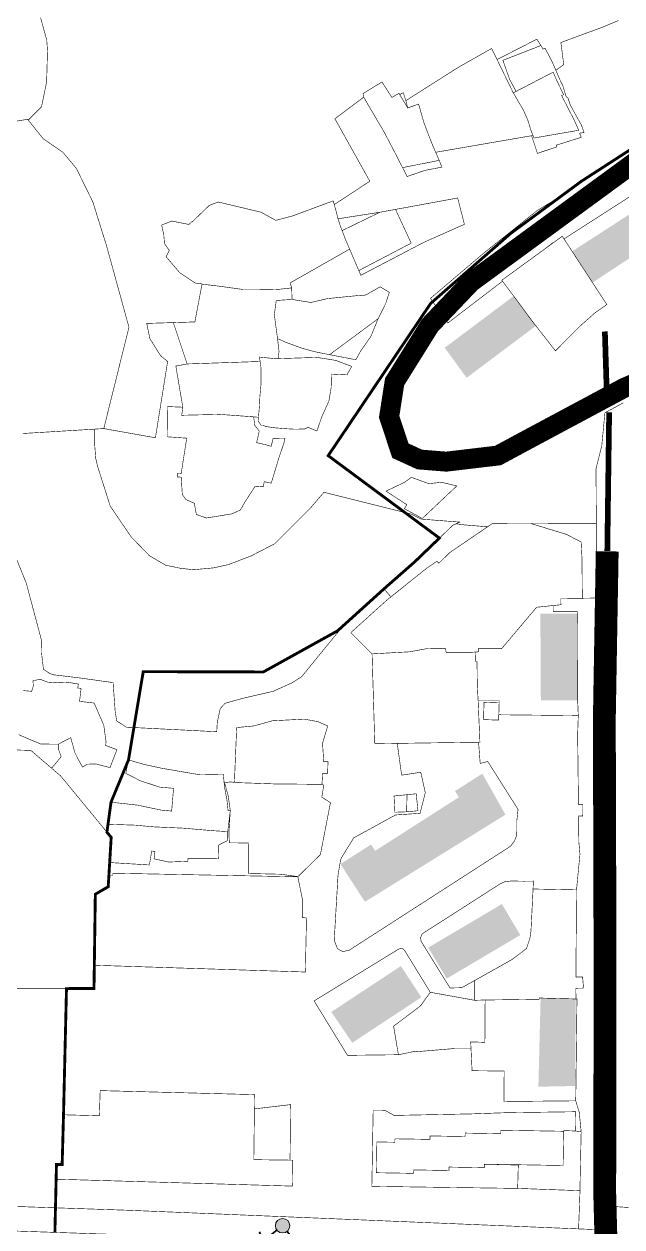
# Model space of a CAD drawing. Header units: millimetres. Extents: x 21689 to 31331, y 37531 to 43751.
# Drawn here: x 29322.8 to 29532.4, y 42001.6 to 42423.6 of the extents above; entities that cross this region are included whole.
import ezdxf

# ---------------------------------------------------------------- set-up
doc = ezdxf.new("R2010")
doc.units = ezdxf.units.MM
for name, color, linetype, lineweight in [('0.15 - Видовые раскрытия', 22, 'Continuous', 9), ('00 границы ОКН', 1, 'Continuous', 40), ('CONTUR', 150, 'Continuous', 9)]:
    doc.layers.add(name, color=color, linetype=linetype, lineweight=lineweight)
doc.layers.add('0.16.3 - пешеходные пути', color=40, linetype='boundary')
doc.layers.add('00 Дороги', color=252, linetype='Continuous', lineweight=9, transparency=0.2)
doc.layers.add('25. ценная историческая застройка сов пер', color=92, linetype='Continuous', lineweight=0, true_color=0x19df16)
doc.linetypes.add('474_2', pattern='A,1,-0.5,[222,geobl2.shx,S=0.1,R=0,X=0,Y=0],-0.5,3', length=5)
doc.linetypes.add('boundary', pattern='A,7,-3,[1,bnd.shx,S=1,R=0,X=0,Y=0],-3,3', length=16)

# ---------------------------------------------------------------- blocks, each defined once
blk = doc.blocks.new('участки все')
at = {"layer": 'CONTUR', "const_width": 0.2}
for points in [[(6644.49, 4782.54), (6638.78, 4780.16), (6624.27, 4774.81), (6625.26, 4767.06), (6622.49, 4765.08), (6621.08, 4768.32), (6618.74, 4772.78), (6618.01, 4772.51), (6617.24, 4773.75), (6615.87, 4775.98), (6601.88, 4768.84), (6599.98, 4772.73), (6588.12, 4765.99), (6569.92, 4754.42), (6568.99, 4757.23), (6567.76, 4756.57), (6567.5, 4756.98), (6565.01, 4755.55), (6561.55, 4760.97), (6554.9, 4756.9), (6555.13, 4755.63), (6545.05, 4748.06), (6557.29, 4726.15), (6556.57, 4725.68), (6544.85, 4717.97), (6544.43, 4719.25), (6530.22, 4713.98), (6524.33, 4712.41), (6519.16, 4715.28), (6504.12, 4718.86), (6501.02, 4717.67), (6495.03, 4711.9), (6495, 4712.05), (6493.86, 4710.98), (6487.9, 4712.18), (6484.31, 4710.76), (6485.04, 4707.49), (6485.3, 4704.28), (6486.99, 4701.85), (6485.88, 4699.64), (6490.7, 4694.02), (6496.08, 4690.42), (6498.47, 4690.14), (6498.45, 4690.03), (6495.96, 4676.78), (6479.08, 4676.27), (6480.19, 4670.9), (6483.95, 4664.92), (6486.4, 4662.9), (6482.13, 4636.14), (6464.03, 4639.37), (6472.85, 4674.93), (6464.97, 4703.58), (6460.19, 4718.87), (6454.46, 4730.56), (6449.69, 4736.3), (6442.76, 4741.07), (6437.55, 4747.59), (6442.21, 4752.28), (6443.99, 4761.02), (6444.29, 4771.85), (6444.04, 4775.64), (6441.88, 4783.49)], [(6656.5, 4725.93), (6625.36, 4705.91), (6624.75, 4706.84), (6621.53, 4704.49), (6621.47, 4704.59), (6617.74, 4701.73), (6603.56, 4691.41), (6603.81, 4691.08), (6584.64, 4676.42), (6578.53, 4685.03), (6596.86, 4700.62), (6615.98, 4715.89), (6622.07, 4719.56), (6630.38, 4725.42), (6640.04, 4731.4), (6651.2, 4738.44)], [(6638.98, 4358.25), (6643.77, 4366.39), (6653.37, 4365.74), (6685.72, 4365.43), (6690.59, 4365.4), (6690.56, 4364.92), (6710.44, 4364.28), (6710.47, 4365.54), (6710.5, 4366.66), (6722.94, 4367.67), (6741.96, 4368.15), (6745.45, 4355.53)], [(6435.55, 4637.64), (6447.46, 4638.36), (6450.24, 4638.53), (6464.03, 4639.37), (6472.85, 4674.93), (6464.97, 4703.58), (6460.19, 4718.87), (6454.46, 4730.56), (6449.69, 4736.3), (6442.76, 4741.07), (6437.55, 4747.59), (6437.38, 4747.9), (6431.79, 4746.92)], [(6653.37, 4365.75), (6643.77, 4366.39), (6638.98, 4358.25)], [(6630.47, 4358.6), (6630.94, 4371.39), (6630.97, 4373.87), (6631.28, 4388.35), (6631.37, 4392.69), (6630.7, 4399.5), (6629.47, 4403.53), (6629.9, 4439.26), (6629.54, 4439.25), (6629.5, 4443.02), (6632.2, 4443.08), (6631.87, 4447), (6629.53, 4446.96), (6629.72, 4474.09), (6629.73, 4477.39), (6630.95, 4490.05), (6630.55, 4494.48), (6630.53, 4497.24), (6630.45, 4503.43), (6631.86, 4503.45), (6631.82, 4507.55), (6630.41, 4507.54), (6630.14, 4532.06), (6630.36, 4538.67), (6630.14, 4544.05), (6630.06, 4574.5), (6630.08, 4575.14), (6621.55, 4575.14), (6621.55, 4577.29), (6624.27, 4577.57), (6624.23, 4579.74), (6631.76, 4579.85), (6636.71, 4579.92), (6636.68, 4606.13), (6636.58, 4625.31), (6638.59, 4633.32), (6639.69, 4644.9), (6646.19, 4648.43)], [(6435.55, 4637.64), (6447.46, 4638.36), (6450.24, 4638.53), (6460.85, 4639.17), (6460.8, 4634.23), (6461.2, 4628.87), (6461.94, 4625.82), (6466.3, 4612.13), (6473.63, 4601.35), (6480.05, 4594.74), (6485.73, 4591.43), (6491, 4590.34), (6495.5, 4589.85), (6502.47, 4590.5), (6507.8, 4591.67), (6515.77, 4594.74), (6523.94, 4598.97), (6536.34, 4611.34), (6541.21, 4617.02), (6571.72, 4609.38), (6575.32, 4607.61), (6588.8, 4606.56), (6586.36, 4605.45), (6573.08, 4592.66), (6551.51, 4573.72), (6545.77, 4567.52), (6533.38, 4552.32), (6530.1, 4550.22), (6523.41, 4547.19), (6512.86, 4544.76), (6506.55, 4543), (6504.86, 4541.16), (6503.81, 4536.34), (6503.62, 4533.02), (6471.9, 4534.62), (6468.54, 4536.83), (6468.01, 4540.24), (6467.29, 4550.25), (6455.61, 4551.88), (6446.75, 4552.96), (6445.17, 4553.37), (6442.88, 4554.9), (6442.18, 4560.82), (6442.25, 4564.87), (6436.86, 4585.14), (6432.73, 4595.31)], [(6419.89, 4526.96), (6438.46, 4526.47), (6445.74, 4520.23), (6449.11, 4524.28), (6448.1, 4526.97), (6448.07, 4528.66), (6441.92, 4528.68), (6434.16, 4532)], [(6435.82, 4547.44), (6438.73, 4547.19), (6439.32, 4549.04), (6439.22, 4550.89), (6441.68, 4551.43), (6444.3, 4550.42), (6447.62, 4550.18), (6451.63, 4550.34), (6455.11, 4549.74), (6454.9, 4548.38), (6456.07, 4548.2), (6455.53, 4543.67), (6460.64, 4543.08), (6464.01, 4535.34), (6464.82, 4529.57), (6464.69, 4528.19), (6468.62, 4526.72), (6466.21, 4520.43), (6461.34, 4521.7), (6458.24, 4521.64), (6456.59, 4520.63), (6455.11, 4523.24), (6453.89, 4525.71), (6452.43, 4530.92), (6448.07, 4528.66), (6441.92, 4528.68), (6434.16, 4532)]]:
    blk.add_lwpolyline(points, dxfattribs=at)
for points in [[(6569.92, 4754.42), (6588.12, 4765.99), (6599.98, 4772.73), (6607.58, 4757.15), (6611.15, 4751.04), (6612.67, 4747.54), (6613.83, 4743.82), (6614.5, 4742.2), (6580.38, 4736.3), (6578.87, 4739.84), (6577.93, 4742.24), (6576.24, 4746.71), (6574.56, 4752.62), (6574.4, 4753.21), (6570.57, 4751.87), (6569.92, 4754.42)], [(6617.24, 4773.75), (6618.01, 4772.51), (6618.74, 4772.78), (6621.07, 4768.32), (6623.8, 4762.04), (6624.96, 4759.62), (6625.98, 4756.19), (6626.37, 4755.55), (6626.72, 4755.39), (6627.54, 4752.91), (6631.44, 4745.87), (6632.4, 4743.23), (6630.82, 4743), (6631.4, 4741.55), (6622.7, 4738.81), (6622.86, 4738.22), (6616.04, 4735.91), (6614.89, 4739.4), (6614.11, 4741.76), (6614, 4742.12), (6614.49, 4742.2), (6614.85, 4741.31), (6630.52, 4744.03), (6628.84, 4747.78), (6626.11, 4753.09), (6624.51, 4756.2), (6625.21, 4756.52), (6622.84, 4761.45), (6621.55, 4764.41), (6608.57, 4757.66), (6606.32, 4761.79), (6603.94, 4768.56), (6617.24, 4773.75)], [(6621.55, 4764.41), (6622.84, 4761.45), (6625.21, 4756.52), (6624.51, 4756.2), (6626.11, 4753.09), (6628.84, 4747.78), (6630.52, 4744.03), (6614.85, 4741.31), (6613.83, 4743.82), (6612.67, 4747.54), (6611.15, 4751.04), (6607.58, 4757.15), (6621.55, 4764.41)], [(6555.13, 4755.63), (6562.29, 4743.42), (6567.26, 4733.91), (6567.41, 4733.59), (6568.76, 4730.92), (6581.59, 4733.46), (6578.87, 4739.84), (6577.93, 4742.24), (6576.24, 4746.71), (6574.56, 4752.62), (6574.4, 4753.21), (6570.58, 4751.86), (6567.5, 4756.98), (6565.01, 4755.55), (6561.54, 4760.97), (6554.9, 4756.9), (6555.13, 4755.63)], [(6568.76, 4730.92), (6570.37, 4727.79), (6576.54, 4729.94), (6582.55, 4731.1), (6582.14, 4732.14), (6581.59, 4733.46), (6568.76, 4730.92)], [(6501.02, 4717.67), (6504.12, 4718.86), (6519.16, 4715.28), (6524.33, 4712.41), (6530.22, 4713.98), (6544.42, 4719.25), (6544.85, 4717.97), (6546.14, 4712.97), (6546.96, 4710.41), (6547.58, 4708.82), (6548.88, 4705.39), (6549.99, 4702.84), (6550.2, 4702.33), (6529.38, 4690.49), (6529.89, 4688.72), (6525.03, 4688.19), (6523.86, 4688.17), (6517.66, 4688.28), (6512.16, 4688.26), (6503.97, 4689.4), (6498.45, 4690.03), (6498.47, 4690.14), (6496.08, 4690.42), (6490.7, 4694.02), (6485.88, 4699.64), (6486.99, 4701.85), (6485.3, 4704.28), (6485.04, 4707.49), (6484.31, 4710.76), (6487.9, 4712.18), (6493.85, 4710.98), (6495, 4712.05), (6495.03, 4711.9), (6501.02, 4717.67)], [(6566.3, 4716.26), (6571.78, 4704.42), (6553.42, 4694.8), (6554.14, 4693.14), (6576.24, 4704.72), (6590.44, 4711.03), (6588.08, 4720.26), (6566.3, 4716.26)], [(6547.58, 4708.82), (6560.79, 4715.26), (6546.14, 4712.97), (6546.96, 4710.41), (6547.58, 4708.82)], [(6547.58, 4708.82), (6560.79, 4715.26), (6566.3, 4716.26), (6571.78, 4704.42), (6553.42, 4694.8), (6549.99, 4702.84), (6548.88, 4705.39), (6547.58, 4708.82)], [(6603.56, 4691.41), (6621.43, 4704.43), (6624.75, 4706.84), (6625.27, 4706.04), (6627.71, 4702.31), (6628.88, 4700.51), (6635.55, 4690.28), (6640.38, 4682.88), (6636.14, 4679.91), (6630.86, 4675.22), (6622.36, 4666.64), (6615.3, 4675.67), (6614.18, 4677.09), (6607.81, 4685.74), (6607.51, 4686.14), (6606.76, 4687.14), (6603.56, 4691.41)], [(6488.41, 4676.54), (6493.23, 4662.04), (6518.81, 4662.91), (6518.6, 4664.45), (6524.3, 4663.88), (6525.13, 4663.92), (6525.46, 4666.36), (6524.94, 4670.94), (6523.81, 4679.31), (6524.48, 4684.31), (6530.02, 4684.67), (6529.89, 4688.72), (6525.03, 4688.19), (6523.86, 4688.17), (6517.66, 4688.28), (6512.16, 4688.26), (6503.97, 4689.4), (6498.45, 4690.03), (6495.96, 4676.78), (6488.41, 4676.54)], [(6553.4, 4686.07), (6554.4, 4685.95), (6555.95, 4686.28), (6560.92, 4689.11), (6564.11, 4687.17), (6562.91, 4683.39), (6560.19, 4677.91), (6543.18, 4665.3), (6538.44, 4666.23), (6533.68, 4667.5), (6527.94, 4669.59), (6524.94, 4670.94), (6523.81, 4679.31), (6524.48, 4684.31), (6530.02, 4684.67), (6536.65, 4683.61), (6542.47, 4684.97), (6553.4, 4686.07)], [(6560.19, 4677.91), (6557.65, 4671.71), (6554.02, 4666.48), (6552.37, 4663.53), (6543.18, 4665.3), (6560.19, 4677.91)], [(6518.6, 4664.45), (6524.3, 4663.88), (6538.67, 4664.34), (6545.33, 4663.3), (6550.94, 4661.17), (6549.29, 4658.21), (6543.86, 4658.48), (6543.73, 4653.69), (6542.94, 4649.05), (6540.46, 4643.55), (6538.73, 4638.52), (6535.59, 4639.82), (6534.42, 4639.22), (6531.06, 4639.15), (6527.27, 4639.35), (6524.27, 4639.62), (6520.82, 4640.08), (6519.93, 4640.47), (6519.21, 4640.45), (6518.12, 4642.05), (6518.6, 4647.34), (6518.73, 4650.36), (6519.1, 4654.5), (6519.11, 4660.92), (6518.6, 4664.45)], [(6489.28, 4661.29), (6493.23, 4662.04), (6518.81, 4662.91), (6519.11, 4660.92), (6519.1, 4654.5), (6518.73, 4650.36), (6518.6, 4647.34), (6518.23, 4643.33), (6516.56, 4643.49), (6504.74, 4644.35), (6491.34, 4644.04), (6491.73, 4646.87), (6489.28, 4661.29)], [(6486.23, 4636.49), (6486.36, 4647.09), (6491.73, 4646.87), (6491.34, 4644.04), (6504.74, 4644.35), (6515.83, 4643.54), (6516.56, 4643.49), (6516.96, 4640.51), (6518.52, 4638.45), (6517.6, 4634.43), (6521.05, 4633.64), (6522.7, 4633.13), (6523.37, 4635.83), (6527.52, 4635.91), (6527.15, 4634.18), (6525.25, 4628.62), (6524.16, 4624.92), (6522.72, 4620.22), (6520.28, 4620.73), (6519.93, 4618.95), (6517.12, 4619.16), (6513.38, 4613.44), (6511.97, 4610.83), (6508.88, 4609.44), (6500, 4608), (6496.49, 4609.22), (6495.79, 4612.93), (6495.77, 4613.17), (6492.85, 4614.45), (6491.55, 4616.2), (6491.17, 4622.32), (6489.89, 4622.42), (6489.96, 4623.64), (6491.15, 4623.57), (6493.1, 4636.01), (6486.23, 4636.49)], [(6562.96, 4617.42), (6569.52, 4620.57), (6571.87, 4622.26), (6577.95, 4620.05), (6582.5, 4620.52), (6587.77, 4619.24), (6575.67, 4607.82), (6569.39, 4611.27), (6570.25, 4612.67), (6562.96, 4617.42)], [(6600.21, 4606.04), (6613.72, 4606.07), (6626.3, 4602.22), (6631.36, 4599.57), (6631.67, 4593.58), (6631.76, 4579.85), (6624.23, 4579.74), (6624.27, 4577.57), (6621.55, 4577.29), (6615.74, 4576.68), (6603.46, 4562.12), (6595.3, 4562.2), (6595.33, 4561.05), (6594.31, 4560.97), (6593.29, 4560.91), (6589.65, 4560.87), (6584.05, 4560.84), (6583.84, 4562.14), (6577.51, 4562.21), (6571.29, 4561.06), (6558.08, 4560.33), (6550.63, 4567.79), (6563.15, 4579.09), (6577.1, 4590.29), (6580.84, 4592.84), (6581.48, 4592.12), (6585.37, 4595.91), (6600.21, 4606.04)], [(6580.84, 4592.84), (6577.1, 4590.29), (6564.68, 4580.34), (6562.24, 4583.13), (6573.08, 4592.66), (6586.36, 4605.45), (6587.5, 4605.96), (6590.36, 4605.59), (6598.54, 4604.91), (6585.37, 4595.91), (6581.48, 4592.12), (6580.84, 4592.84)], [(6613.72, 4606.07), (6636.68, 4606.13), (6636.71, 4579.92), (6631.76, 4579.85), (6631.67, 4593.58), (6631.36, 4599.57), (6626.3, 4602.22), (6613.72, 4606.07)], [(6595.3, 4562.2), (6603.46, 4562.12), (6615.74, 4576.68), (6621.55, 4577.29), (6621.55, 4575.14), (6630.08, 4575.14), (6630.06, 4574.5), (6630.14, 4544.05), (6630.36, 4538.67), (6602.5, 4538.97), (6602.62, 4543.14), (6602.62, 4543.98), (6595.25, 4543.98), (6594.95, 4549.55), (6594.87, 4557.62), (6594.43, 4557.73), (6594.31, 4560.97), (6595.33, 4561.05), (6595.3, 4562.2)], [(6558.08, 4560.33), (6571.29, 4561.06), (6577.51, 4562.21), (6583.84, 4562.14), (6584.05, 4560.84), (6589.65, 4560.87), (6593.29, 4560.91), (6594.31, 4560.97), (6594.43, 4557.73), (6594.87, 4557.62), (6594.95, 4549.55), (6595.25, 4543.98), (6595.88, 4529.35), (6559.03, 4528.82), (6558.08, 4560.33)], [(6597.14, 4537.26), (6597.33, 4543.32), (6602.62, 4543.14), (6602.44, 4537.1), (6597.14, 4537.26)], [(6534.29, 4537.44), (6539.07, 4536.56), (6542.51, 4535.05), (6540.71, 4528.94), (6541.12, 4522.51), (6542.62, 4522.5), (6542.5, 4518.43), (6540.75, 4518.38), (6540.5, 4514.55), (6523.44, 4514.72), (6509.81, 4515.2), (6510.03, 4520.47), (6510.61, 4534.47), (6516.67, 4535.06), (6523.11, 4536.85), (6534.29, 4537.44)], [(6566.89, 4528.93), (6595.4, 4529.35), (6595.98, 4521.89), (6598.62, 4522.57), (6609.24, 4505.78), (6608.81, 4501.66), (6608.8, 4496.72), (6607.97, 4494.66), (6606.61, 4492.84), (6550.15, 4456.42), (6547.82, 4455.87), (6545.94, 4456.87), (6544.81, 4459.87), (6546.13, 4482.62), (6547.04, 4488.07), (6547.37, 4488.88), (6551.66, 4495.79), (6566.28, 4503.81), (6574.88, 4504.39), (6576.73, 4511.62), (6575.14, 4518.81), (6568.44, 4517.77), (6566.89, 4528.93)], [(6409.07, 4457.29), (6408.81, 4448.93), (6409.63, 4448.9), (6409.59, 4442.84), (6417.98, 4442.82), (6460.59, 4442.93), (6461.06, 4476.01), (6465.57, 4478.63), (6466.63, 4495.96), (6448.92, 4517.49), (6438.46, 4526.47), (6419.89, 4526.96), (6419.87, 4527.48), (6414.84, 4527.44), (6414.45, 4512.57), (6409.44, 4512.71), (6408.42, 4457.31), (6409.07, 4457.29)], [(6472.69, 4523.14), (6478.17, 4521.54), (6484.12, 4520.25), (6493.94, 4518.55), (6497.91, 4517.88), (6505.94, 4518.03), (6506.33, 4513.63), (6507.17, 4509.28), (6507.58, 4505.43), (6508.37, 4505.4), (6507.49, 4497.98), (6507.4, 4494.82), (6504.34, 4493.31), (6504.2, 4488.44), (6493.56, 4488.48), (6493.47, 4487.56), (6486.68, 4487.3), (6481.65, 4488.43), (6481.95, 4491.02), (6480.76, 4491.17), (6480.57, 4489.62), (6480.02, 4486.28), (6466.09, 4487.12), (6466.63, 4495.96), (6465.12, 4497.78), (6466.57, 4508.3), (6475.94, 4507.25), (6484.07, 4505.53), (6487.81, 4505.18), (6488.49, 4513.16), (6483.63, 4513.58), (6476.82, 4515.81), (6471.73, 4518.42), (6472.69, 4523.14)], [(6502.08, 4498.31), (6491.81, 4499.19), (6481.58, 4499.64), (6475.06, 4500.24), (6465.51, 4500.55), (6466.57, 4508.3), (6475.94, 4507.25), (6484.07, 4505.53), (6487.81, 4505.18), (6488.49, 4513.16), (6483.63, 4513.58), (6476.82, 4515.81), (6471.73, 4518.42), (6472.69, 4523.14), (6478.17, 4521.54), (6484.12, 4520.25), (6493.94, 4518.55), (6497.91, 4517.88), (6505.94, 4518.03), (6506.33, 4513.63), (6507.17, 4509.28), (6507.58, 4505.43), (6508.37, 4505.4), (6507.49, 4497.98), (6502.08, 4498.31)], [(6506.36, 4515.18), (6507.67, 4510.36), (6508.37, 4505.4), (6507.89, 4497.54), (6508.04, 4494.04), (6514.74, 4494), (6514.69, 4483.28), (6525.99, 4483.02), (6532.1, 4482.19), (6539.96, 4489.91), (6543.48, 4508.13), (6540.44, 4510.09), (6541.02, 4513.42), (6540.99, 4514.34), (6540.5, 4514.55), (6523.44, 4514.72), (6509.81, 4515.2), (6508.64, 4515.42), (6506.36, 4515.18)], [(6570.32, 4510.93), (6570.19, 4504.92), (6574.15, 4505.3), (6573.54, 4511.26), (6570.32, 4510.93)], [(6566.06, 4504.78), (6565.78, 4510.47), (6570.32, 4510.93), (6570.19, 4504.92), (6566.06, 4504.78)], [(6461.06, 4476.01), (6465.57, 4478.63), (6465.82, 4482.61), (6467.21, 4482.57), (6467.21, 4483.38), (6532.04, 4482.12), (6533.59, 4474.56), (6533.62, 4467.83), (6535.08, 4467.67), (6534.69, 4448.72), (6460.71, 4451.09), (6461.06, 4476.01)], [(6586.27, 4468.93), (6603.08, 4479.72), (6604.67, 4480.4), (6606.78, 4480.65), (6611.3, 4480.57), (6614.64, 4480.61), (6614.31, 4473.82), (6613.78, 4463.07), (6613.42, 4460.63), (6612.2, 4456.93), (6611.01, 4456.03), (6607.15, 4453.11), (6602.03, 4450.22), (6589.52, 4443.21), (6585.39, 4443.12), (6582.98, 4447), (6582.52, 4447.74), (6576.79, 4457.01), (6576.02, 4458.27), (6575.25, 4459.53), (6575.09, 4460.84), (6575.62, 4462.1), (6586.27, 4468.93)], [(6613.42, 4460.63), (6613.78, 4463.07), (6614.31, 4473.82), (6614.51, 4477.84), (6629.74, 4477.54), (6629.73, 4477.39), (6629.72, 4474.09), (6629.53, 4446.96), (6631.87, 4447), (6632.2, 4443.08), (6629.5, 4443.02), (6629.53, 4439.26), (6616.64, 4439.6), (6616.65, 4439.16), (6604.06, 4438.98), (6597.71, 4438.9), (6594.02, 4438.8), (6594.03, 4441.41), (6594.05, 4445.75), (6602.03, 4450.22), (6607.15, 4453.11), (6611.01, 4456.03), (6612.2, 4456.93), (6613.42, 4460.63)], [(6537.75, 4438.58), (6567.3, 4456.7), (6568.28, 4457.09), (6569.09, 4456.73), (6569.6, 4456.09), (6578.48, 4441.61), (6575.04, 4436.83), (6565.62, 4429.72), (6567.3, 4419.7), (6549.46, 4419.49), (6537.75, 4438.58)], [(6572.87, 4420.7), (6572.87, 4420.84), (6567.3, 4419.7), (6565.62, 4429.72), (6575.04, 4436.83), (6578.48, 4441.61), (6594.02, 4438.8), (6597.71, 4438.9), (6597.68, 4433.88), (6597.61, 4424.05), (6592.64, 4424.21), (6592.75, 4421.9), (6587.02, 4421.88), (6572.87, 4420.7)], [(6597.71, 4438.9), (6604.06, 4438.98), (6616.65, 4439.16), (6616.64, 4439.6), (6629.9, 4439.25), (6629.53, 4408.72), (6629.47, 4403.53), (6604.29, 4403.3), (6604.38, 4413.97), (6601.61, 4414), (6593.13, 4414.09), (6592.64, 4424.21), (6597.61, 4424.05), (6597.68, 4433.88), (6597.71, 4438.9)], [(6447.32, 4376.04), (6447.44, 4381.2), (6449.44, 4381.14), (6449.92, 4398.63), (6462.47, 4398.3), (6462.77, 4407.11), (6516.89, 4405.71), (6516.62, 4382.88), (6530.25, 4382.7), (6530.15, 4373.61), (6447.32, 4376.04)], [(6516.83, 4400.7), (6529.51, 4402.2), (6529.32, 4382.72), (6516.62, 4382.88), (6516.83, 4400.7)], [(6562.74, 4400.11), (6565.46, 4398.6), (6565.82, 4398.41), (6593.18, 4398.95), (6598.47, 4399.14), (6605.32, 4399.37), (6629.42, 4399.7), (6629.35, 4392.94), (6625.28, 4393.09), (6625.25, 4392.85), (6603.22, 4393.2), (6603.21, 4392), (6590.71, 4392.21), (6590.68, 4391.01), (6578.41, 4391.21), (6578.39, 4390.01), (6566.08, 4390.2), (6566.05, 4389), (6559.75, 4389.1), (6559.58, 4378.3), (6572.57, 4378.09), (6572.59, 4379.29), (6585.05, 4379.09), (6585.07, 4380.29), (6597.43, 4380.08), (6597.45, 4381.28), (6609.33, 4380.99), (6609.11, 4372.8), (6569.01, 4373.37), (6557.99, 4373.53), (6558.08, 4378.48), (6558.31, 4391.88), (6558.46, 4400.14), (6562.74, 4400.11)], [(6625.04, 4380.84), (6609.7, 4381.1), (6597.45, 4381.28), (6597.43, 4380.08), (6585.07, 4380.29), (6585.05, 4379.09), (6572.59, 4379.29), (6572.57, 4378.09), (6559.58, 4378.3), (6559.75, 4389.1), (6566.05, 4389), (6566.08, 4390.2), (6578.39, 4390.01), (6578.41, 4391.21), (6590.68, 4391.01), (6590.71, 4392.21), (6603.21, 4392), (6603.22, 4393.2), (6625.25, 4392.85), (6625.04, 4380.84)], [(6609.33, 4380.99), (6609.7, 4381.1), (6625.04, 4380.84), (6625.25, 4392.85), (6625.28, 4393.09), (6629.35, 4392.94), (6631.37, 4392.69), (6631.28, 4388.35), (6630.97, 4373.87), (6630.95, 4372.01), (6609.11, 4372.8), (6609.33, 4380.99)], [(6368.96, 4368.64), (6472.99, 4365.12), (6638.98, 4358.25), (6639.47, 4350.06), (6486.31, 4356.03), (6368.85, 4360.04), (6368.96, 4368.64)]]:
    blk.add_lwpolyline(points, close=True, dxfattribs=at)
blk = doc.blocks.new('Точки и сектора раскрытия панорам 2')
at = {"layer": '0.15 - Видовые раскрытия', "transparency": 33554687}
h = blk.add_hatch(color=256, dxfattribs=at)
h.dxf.hatch_style = 1
h.paths.add_polyline_path([(2487.48, 126.66, 1), (2492.55, 126.66, 1)])
at = {"layer": '0.15 - Видовые раскрытия', "lineweight": 35}
for p, q in [((2481.77, 126.66), (2483.07, 128.06)), ((2481.77, 126.66), (2487.48, 126.66)), ((2481.77, 126.66), (2483.07, 125.27)), ((2490.01, 118.42), (2490.01, 124.13)), ((2490.01, 118.42), (2488.62, 119.72)), ((2490.01, 118.42), (2491.41, 119.72))]:
    blk.add_line(p, q, dxfattribs=at)
at = {"layer": '0.15 - Видовые раскрытия'}
blk.add_circle((2490.01, 126.66), 2.54, dxfattribs=at)
at = {"layer": '0.15 - Видовые раскрытия', "lineweight": 35}
blk.add_arc((2490.01, 126.66), 8.37, 157.1942, 298.3722, dxfattribs=at)
blk = doc.blocks.new('стрелка вид улицы')
at = {"layer": '0.15 - Видовые раскрытия', "linetype": '474_2'}
h = blk.add_hatch(color=256, dxfattribs=at)
h.dxf.hatch_style = 1
h.paths.add_polyline_path([(-23.36, -2.99), (-23.36, 2.99), (-26.54, 0)])
at = {"layer": '0.15 - Видовые раскрытия', "const_width": 0.2}
blk.add_lwpolyline([(-23.36, -2.99), (-23.36, 2.99), (-26.54, 0), (-23.36, -2.99)], dxfattribs=at)
at = {"layer": '0.15 - Видовые раскрытия', "linetype": '474_2', "const_width": 1}
blk.add_lwpolyline([(-23.36, 0), (0, 0)], dxfattribs=at)

msp = doc.modelspace()

# ---------------------------------------------------------------- hatches: boundary and pattern name
at = {"layer": '25. ценная историческая застройка сов пер', "lineweight": 30, "true_color": 0x19df16, "transparency": 33554585}
h = msp.add_hatch(color=92, dxfattribs=at)
h.dxf.hatch_style = 1
h.paths.add_polyline_path([(29502.37, 42317.87), (29477.95, 42299.55), (29470.3, 42310.07), (29494.55, 42328.28), (29495.17, 42327.47)])
h.paths.add_polyline_path([(29514.96, 42343.9), (29540.66, 42360.52), (29547.76, 42349.88), (29522.16, 42332.98)])
h = msp.add_hatch(color=92, dxfattribs=at)
h.dxf.hatch_style = 1
h.paths.add_polyline_path([(29516.72, 42216.85), (29503.82, 42216.78), (29503.99, 42186.35), (29510.67, 42186.39), (29516.89, 42186.42)])
h = msp.add_hatch(color=92, dxfattribs=at)
h.dxf.hatch_style = 1
h.paths.add_polyline_path([(29433.74, 42128.95), (29444.48, 42135.82), (29445.9, 42133.59), (29475.28, 42152.41), (29473.91, 42154.55), (29483.47, 42160.67), (29491.58, 42146.27), (29442.33, 42115.71)])
h.paths.add_polyline_path([(29430.53, 42077.07), (29454.91, 42093.15), (29462.11, 42082.23), (29437.9, 42066.26)])
h.paths.add_polyline_path([(29464.53, 42099.64), (29490.34, 42114.92), (29496.77, 42104.04), (29470.97, 42088.77)])
h = msp.add_hatch(color=92, dxfattribs=at)
h.dxf.hatch_style = 1
h.paths.add_polyline_path([(29503.9, 42081.9), (29516.22, 42081.6), (29516, 42051.09), (29503.13, 42050.85)])

# ---------------------------------------------------------------- linework, layer by layer
at = {"layer": '0.16.3 - пешеходные пути', "color": 40, "true_color": 0xf8d731, "transparency": 33554687, "const_width": 2, "flags": 128}
for points in [[(29526.43, 42315.79), (29527.06, 42295.45)], [(29527.93, 42287.43), (29527.29, 42238.74)]]:
    msp.add_lwpolyline(points, dxfattribs=at)
at = {"layer": '00 границы ОКН', "color": 6, "lineweight": 60, "const_width": 1}
msp.add_lwpolyline([(29333.64, 41999.73), (29334.07, 42018.4), (29334.19, 42023.56), (29336.18, 42023.5), (29336.66, 42040.99), (29337.7, 42085.26), (29347.34, 42085.29), (29347.46, 42093.45), (29347.81, 42118.37), (29352.32, 42120.99), (29352.57, 42124.97), (29352.84, 42129.48), (29353.37, 42138.32), (29351.87, 42140.14), (29352.25, 42142.91), (29353.31, 42150.66), (29359.44, 42165.5), (29364.61, 42196.45), (29406.72, 42196.35), (29432.76, 42210.8), (29448.99, 42225.49), (29459.82, 42235.02), (29468.43, 42243.31), (29429.44, 42272.23), (29465.36, 42325.64), (29493.42, 42350.2), (29518.14, 42368.45), (29547.85, 42387.67)], dxfattribs=at)
at = {"layer": '00 Дороги', "lineweight": 9}
for points, const_width in [([(29525.46, 42291.87), (29501.9, 42279.25), (29488.96, 42272.28), (29470.85, 42270.13), (29461.48, 42270.88), (29454.75, 42273.97), (29450.81, 42285.89), (29452.72, 42298.15), (29465.15, 42318.03), (29479.51, 42333.11), (29546.62, 42382.29), (29587.15, 42412.26), (29600.19, 42418.53)], 7), ([(29677.65, 42007.21), (29666.69, 42112.13), (29663.12, 42168.22), (29660.01, 42240.88), (29659.6, 42267.66), (29655.59, 42299.41), (29653.2, 42305.57), (29649.38, 42308.99), (29643.87, 42309.95), (29621.97, 42312.72), (29599.08, 42311.83), (29581.82, 42309.62), (29562.97, 42306.63), (29548.7, 42302.76), (29533.22, 42296.02), (29525.46, 42291.87)], 7), ([(29526.9, 41994.13), (29526.38, 42013.46), (29526.5, 42091.11), (29526.24, 42179.63), (29527.25, 42238.66)], 8)]:
    msp.add_lwpolyline(points, dxfattribs=dict(at, const_width=const_width))

# ---------------------------------------------------------------- block references
at = {"layer": '0.15 - Видовые раскрытия', "rotation": 87.75845292506926}
msp.add_blockref('стрелка вид улицы', (29527.65, 42206.75), dxfattribs=at)
at = {"layer": '0.15 - Видовые раскрытия', "color": 0, "lineweight": 9, "rotation": 37.93325471205048}
msp.add_blockref('Точки и сектора раскрытия панорам 2', (27527.39, 40371.47), dxfattribs=at)
at = {"layer": 'CONTUR'}
msp.add_blockref('участки все', (22886.75, 37642.36), dxfattribs=at)

doc.saveas('drawing.dxf')
